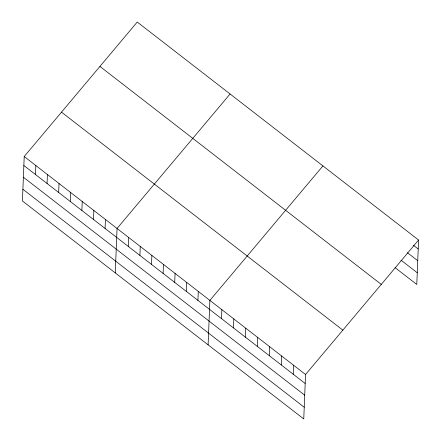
<?xml version="1.0" encoding="UTF-8"?>
<svg xmlns="http://www.w3.org/2000/svg" width="441" height="441" viewBox="0 0 441 441"><rect width="100%" height="100%" fill="white"/><g stroke="black" fill="none" stroke-linecap="round" stroke-linejoin="round"><path stroke-width="0.66" d="M24.211 156.533L22.425 200.975L303.761 418.95L305.547 374.514L418.575 240.025L137.239 22.05L24.211 156.533L305.547 374.514M35.451 174.504L35.815 165.524M47.06 183.495L47.419 174.515M58.664 192.485L59.022 183.511M70.268 201.476L70.632 192.502M81.872 210.467L82.235 201.493M93.481 219.458L93.839 210.484M105.085 228.449L105.443 219.475M115.266 272.907L117.052 228.466L230.081 93.983M128.298 246.436L128.656 237.456M139.902 255.427L140.26 246.447M151.506 264.418L151.864 255.444M163.109 273.409L163.473 264.435M174.719 282.4L175.077 273.426M186.323 291.391L186.681 282.416M197.926 300.382L198.285 291.407M208.108 344.84L209.894 300.398L322.922 165.915M221.487 318.639L221.851 309.665M233.443 327.906L233.807 318.926M245.4 337.167L245.764 328.192M257.362 346.433L257.72 337.453M269.319 355.694L269.677 346.72M281.275 364.961L281.634 355.981M293.232 374.222L293.59 365.247M418.575 240.025L416.789 284.467L395.053 267.621M413.322 245.213L418.217 249.005M407.418 252.704L417.748 260.708M400.957 260.129L417.263 272.764M99.936 66.431L381.278 284.406M61.508 112.152L342.844 330.133M23.847 165.507L305.189 383.488M23.379 177.21L304.714 395.191M22.893 189.272L304.235 407.247"/></g></svg>
